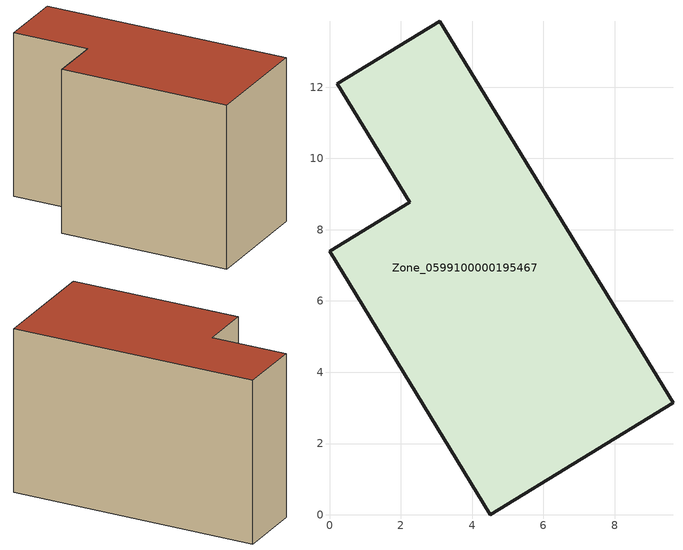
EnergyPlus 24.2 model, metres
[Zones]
Zone_0599100000195467
 floor ground (C_G): 0.22,12.1 3.09,13.85 9.64,3.14 4.51,0 0,7.4 2.25,8.77 z0
 wall outside (C_F): 4.51,0 9.64,3.14 3.09,13.85 0.22,12.1 2.25,8.77 0,7.4 4.51,0 z0:8.37
 roof outside (C_R): 3.09,13.85 0.22,12.1 2.25,8.77 0,7.4 4.51,0 9.64,3.14 z8.37
[BUILDING]
Pand.0599100000195467: North Axis=0; Terrain=City; Loads Convergence Tolerance Value=0.04; Temperature Convergence Tolerance Value=0.4; Solar Distribution=FullExterior; Maximum Number of Warmup Days=25; Minimum Number of Warmup Days=1
[Site:Location]
Rotterdam.The.Hague.AP_ZH_NLD Design_Conditions: Latitude=51.96; Longitude=4.45; Time Zone=1; Elevation=-4.5
[SITE:GROUNDTEMPERATURE:BUILDINGSURFACE]
18, 18, 18, 18, 18, 18, 18, 18, 18, 18, 18, 18
[MATERIAL] Thermal Absorptance=0.9; Solar Absorptance=0.7; Visible Absorptance=0.7
Name | Roughness | Thickness | Conductivity | Density | Specific Heat
G.TI.1975-1991 | MediumSmooth | 0.15 | 0.288461 | 540 | 1210
F.TI.1975-1991 | Rough | 0.3 | 0.230769 | 1920 | 840
R.TI.1975-1991 | MediumRough | 0.2 | 0.153846 | 1500 | 1000
[CONSTRUCTION]
C_G: G.TI.1975-1991
C_F: F.TI.1975-1991
C_R: R.TI.1975-1991
[ZONE]
Zone_0599100000195467: Type=1; Multiplier=1; Ceiling Height=Autocalculate; Volume=Autocalculate; Floor Area=autocalculate; Part of Total Floor Area=Yes
[ZONEINFILTRATION:DESIGNFLOWRATE]
Infil_Zone_0599100000195467: Zone or ZoneList or Space or SpaceList=Zone_0599100000195467; Schedule=AlwaysOn; Design Flow Rate Calculation Method=Flow/Area; Flow Rate per Floor Area=0.003; Constant Term Coefficient=1; Temperature Term Coefficient=0; Velocity Term Coefficient=0; Velocity Squared Term Coefficient=0
[HVACTEMPLATE:ZONE:IDEALLOADSAIRSYSTEM]
Zone_0599100000195467: Maximum Heating Supply Air Temperature=50; Minimum Cooling Supply Air Temperature=13; Maximum Heating Supply Air Humidity Ratio=0.0156; Minimum Cooling Supply Air Humidity Ratio=0.0077; Heating Limit=NoLimit; Cooling Limit=NoLimit; Dehumidification Control Type=ConstantSensibleHeatRatio; Cooling Sensible Heat Ratio=0.7; Dehumidification Setpoint=60; Humidification Control Type=None; Humidification Setpoint=30; Outdoor Air Method=None; Outdoor Air Flow Rate per Person=0.00944; Outdoor Air Flow Rate per Zone Floor Area=0; Outdoor Air Flow Rate per Zone=0; Demand Controlled Ventilation Type=None; Outdoor Air Economizer Type=NoEconomizer; Heat Recovery Type=None; Sensible Heat Recovery Effectiveness=0.7; Latent Heat Recovery Effectiveness=0.65
[ZONECONTROL:THERMOSTAT]
ThermostatControl_Zone_0599100000195467: Zone or ZoneList=Zone_0599100000195467; Control Type Schedule=DualSetpointControlType; Control 1=Thermostat_Zone_0599100000195467; Temperature Difference Between Cutout And Setpoint=0
[THERMOSTATSETPOINT:DUALSETPOINT]
Thermostat_Zone_0599100000195467: Heating Setpoint Temperature Schedule=HeatingSetpoint_Zone_0599100000195467; Cooling Setpoint Temperature Schedule=CoolingSetpoint_Zone_0599100000195467
[SCHEDULE:COMPACT]
HeatingSetpoint_Zone_0599100000195467: Through: 12/31, For: AllDays, Until: 24:00, 21
CoolingSetpoint_Zone_0599100000195467: Through: 12/31, For: AllDays, Until: 24:00, 24
DualSetpointControlType: Through: 12/31, For: AllDays, Until: 24:00, 4
AlwaysOn: Through: 12/31, For: AllDays, Until: 24:00, 1
